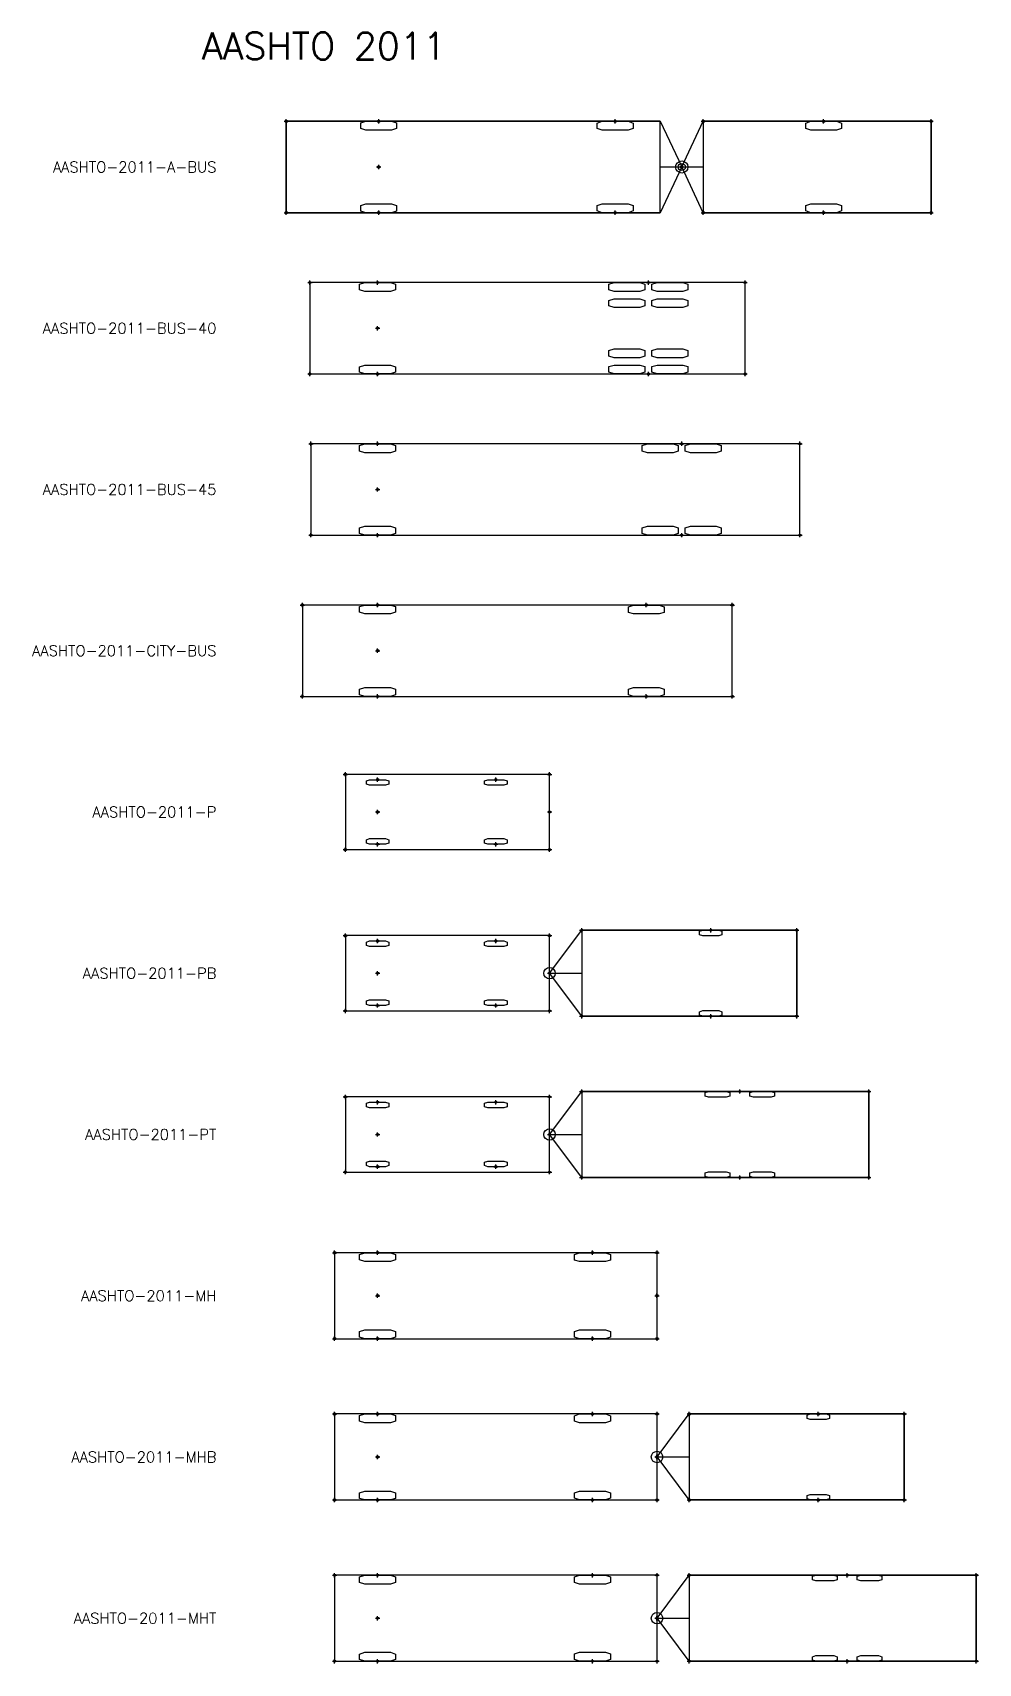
# Model space of a CAD drawing. Header units: metres. Extents: x -185 to 416, y -309 to 8.
# Drawn here: x 127.9 to 215.9, y -144.2 to 7.5 of the extents above; entities that cross this region are included whole.
import ezdxf
from ezdxf.enums import TextEntityAlignment as Align

# ---------------------------------------------------------------- set-up
doc = ezdxf.new("R2010")
doc.units = ezdxf.units.M
doc.header["$PDMODE"] = 34
doc.header["$PDSIZE"] = 0.2
doc.styles.get("Standard").update_dxf_attribs({"font": 'simplex.shx'})

# ---------------------------------------------------------------- blocks, each defined once
blk = doc.blocks.new('WheelLeft2')
at = {"color": 7, "linetype": 'Continuous', "ltscale": 1.524, "flags": 128}
blk.add_lwpolyline([(-1.67, -0.68), (-1.67, -0.16), (-1.2, 0), (1.2, 0), (1.67, -0.16), (1.67, -0.68), (1.2, -0.83), (-1.2, -0.83)], close=True, dxfattribs=at)
blk = doc.blocks.new('WheelRight2')
at = {"color": 7, "linetype": 'Continuous', "ltscale": 1.524, "flags": 128}
blk.add_lwpolyline([(-1.67, 0.16), (-1.67, 0.68), (-1.2, 0.83), (1.2, 0.83), (1.67, 0.68), (1.67, 0.16), (1.2, 0), (-1.2, 0)], close=True, dxfattribs=at)
blk = doc.blocks.new('AASHTO-2011-A-BUS-FRONT')
at = {"color": 7, "linetype": 'Continuous', "ltscale": 1.524}
blk.add_line((34.8, 0), (36.8, 0), dxfattribs=at)
blk.add_lwpolyline([(0, -4.25), (34.8, -4.25), (34.8, 4.25), (0, 4.25), (0, -4.25), (0, -4.25)], close=True, dxfattribs=at)
at = {"color": 7, "linetype": 'Continuous', "ltscale": 1.524, "flags": 128}
for points in [[(28.93, 3.57), (28.93, 4.09), (29.4, 4.25), (31.8, 4.25), (32.27, 4.09), (32.27, 3.57), (31.8, 3.42), (29.4, 3.42)], [(28.93, -4.09), (28.93, -3.57), (29.4, -3.42), (31.8, -3.42), (32.27, -3.57), (32.27, -4.09), (31.8, -4.25), (29.4, -4.25)]]:
    blk.add_lwpolyline(points, close=True, dxfattribs=at)
at = {"color": 7, "linetype": 'Continuous', "ltscale": 1.524}
blk.add_circle((36.8, 0), 0.333, dxfattribs=at)
for p in [(0, 4.25), (8.6, 4.25), (30.6, 4.25), (8.6, 0), (36.8, 0), (0, -4.25), (8.6, -4.25), (30.6, -4.25)]:
    blk.add_point(p)
at = {"layer": 'Defpoints', "flags": 128}
blk.add_lwpolyline([(0, 4.25), (34.8, 4.25), (36.8, 0), (34.8, -4.25), (0, -4.25)], close=True, dxfattribs=at)
for name, p in [('WheelRight2', (8.6, 3.42)), ('WheelLeft2', (8.6, -3.42))]:
    blk.add_blockref(name, p)
at = {"flags": 9}
for tag, p in [('D0', (6.3, 1.86)), ('DG', (6.3, 0.77)), ('D', (6.3, -0.33)), ('DH', (6.3, -1.42)), ('L', (6.3, -2.52))]:
    blk.add_attdef(tag, p, '', height=0.656, dxfattribs=at)
blk = doc.blocks.new('AASHTO-2011-A-BUS-REAR')
at = {"color": 7, "linetype": 'Continuous', "ltscale": 1.524}
blk.add_line((0, 0), (2, 0), dxfattribs=at)
blk.add_lwpolyline([(2, -4.25), (23.2, -4.25), (23.2, 4.25), (2, 4.25), (2, -4.25), (2, -4.25)], close=True, dxfattribs=at)
at = {"color": 7, "linetype": 'Continuous', "ltscale": 1.524, "flags": 128}
for points in [[(11.53, 3.57), (11.53, 4.09), (12, 4.25), (14.4, 4.25), (14.87, 4.09), (14.87, 3.57), (14.4, 3.42), (12, 3.42)], [(11.53, -4.09), (11.53, -3.57), (12, -3.42), (14.4, -3.42), (14.87, -3.57), (14.87, -4.09), (14.4, -4.25), (12, -4.25)]]:
    blk.add_lwpolyline(points, close=True, dxfattribs=at)
at = {"color": 7, "linetype": 'Continuous', "ltscale": 1.524}
blk.add_circle((0, 0), 0.567, dxfattribs=at)
for p in [(2, 4.25), (13.2, 4.25), (23.2, 4.25), (0, 0), (2, -4.25), (13.2, -4.25), (23.2, -4.25)]:
    blk.add_point(p)
at = {"layer": 'Defpoints', "flags": 128}
blk.add_lwpolyline([(0, 0), (2, 4.25), (23.2, 4.25), (23.2, -4.25), (2, -4.25)], close=True, dxfattribs=at)
at = {"flags": 9}
for tag, p in [('D0', (-2.3, 1.86)), ('DG', (-2.3, 0.77)), ('D', (-2.3, -0.33)), ('DH', (-2.3, -1.42)), ('L', (-2.3, -2.52))]:
    blk.add_attdef(tag, p, '', height=0.656, dxfattribs=at)
blk = doc.blocks.new('AASHTO-2011-BUS-40')
at = {"color": 7, "linetype": 'Continuous', "ltscale": 1.524}
blk.add_lwpolyline([(0, -4.25), (40.5, -4.25), (40.5, 4.25), (0, 4.25), (0, -4.25), (0, -4.25)], close=True, dxfattribs=at)
at = {"color": 7, "linetype": 'Continuous', "ltscale": 1.524, "flags": 128}
for points in [[(27.83, 3.57), (27.83, 4.09), (28.3, 4.25), (30.7, 4.25), (31.17, 4.09), (31.17, 3.57), (30.7, 3.42), (28.3, 3.42)], [(31.83, 3.57), (31.83, 4.09), (32.3, 4.25), (34.7, 4.25), (35.17, 4.09), (35.17, 3.57), (34.7, 3.42), (32.3, 3.42)], [(27.83, 2.07), (27.83, 2.59), (28.3, 2.75), (30.7, 2.75), (31.17, 2.59), (31.17, 2.07), (30.7, 1.92), (28.3, 1.92)], [(31.83, 2.07), (31.83, 2.59), (32.3, 2.75), (34.7, 2.75), (35.17, 2.59), (35.17, 2.07), (34.7, 1.92), (32.3, 1.92)], [(27.83, -2.59), (27.83, -2.07), (28.3, -1.92), (30.7, -1.92), (31.17, -2.07), (31.17, -2.59), (30.7, -2.75), (28.3, -2.75)], [(31.83, -2.59), (31.83, -2.07), (32.3, -1.92), (34.7, -1.92), (35.17, -2.07), (35.17, -2.59), (34.7, -2.75), (32.3, -2.75)], [(27.83, -4.09), (27.83, -3.57), (28.3, -3.42), (30.7, -3.42), (31.17, -3.57), (31.17, -4.09), (30.7, -4.25), (28.3, -4.25)], [(31.83, -4.09), (31.83, -3.57), (32.3, -3.42), (34.7, -3.42), (35.17, -3.57), (35.17, -4.09), (34.7, -4.25), (32.3, -4.25)]]:
    blk.add_lwpolyline(points, close=True, dxfattribs=at)
for p in [(0, 4.25), (6.3, 4.25), (31.5, 4.25), (40.5, 4.25), (6.3, 0), (0, -4.25), (6.3, -4.25), (31.5, -4.25), (40.5, -4.25)]:
    blk.add_point(p)
at = {"layer": 'Defpoints', "flags": 128}
blk.add_lwpolyline([(0, -4.25), (40.5, -4.25), (40.5, 4.25), (0, 4.25)], close=True, dxfattribs=at)
for name, p in [('WheelRight2', (6.3, 3.42)), ('WheelLeft2', (6.3, -3.42))]:
    blk.add_blockref(name, p)
at = {"flags": 9}
for tag, p in [('D0', (4, 1.86)), ('DG', (4, 0.77)), ('D', (4, -0.33)), ('DH', (4, -1.42)), ('L', (4, -2.52))]:
    blk.add_attdef(tag, p, '', height=0.656, dxfattribs=at)
blk = doc.blocks.new('AASHTO-2011-BUS-45')
at = {"color": 7, "linetype": 'Continuous', "ltscale": 1.524}
blk.add_lwpolyline([(0, -4.25), (45.5, -4.25), (45.5, 4.25), (0, 4.25), (0, -4.25), (0, -4.25)], close=True, dxfattribs=at)
at = {"color": 7, "linetype": 'Continuous', "ltscale": 1.524, "flags": 128}
for points in [[(30.83, 3.57), (30.83, 4.09), (31.3, 4.25), (33.7, 4.25), (34.17, 4.09), (34.17, 3.57), (33.7, 3.42), (31.3, 3.42)], [(34.83, 3.57), (34.83, 4.09), (35.3, 4.25), (37.7, 4.25), (38.17, 4.09), (38.17, 3.57), (37.7, 3.42), (35.3, 3.42)], [(30.83, -4.09), (30.83, -3.57), (31.3, -3.42), (33.7, -3.42), (34.17, -3.57), (34.17, -4.09), (33.7, -4.25), (31.3, -4.25)], [(34.83, -4.09), (34.83, -3.57), (35.3, -3.42), (37.7, -3.42), (38.17, -3.57), (38.17, -4.09), (37.7, -4.25), (35.3, -4.25)]]:
    blk.add_lwpolyline(points, close=True, dxfattribs=at)
for p in [(0, 4.25), (6.2, 4.25), (34.5, 4.25), (45.5, 4.25), (6.2, 0), (0, -4.25), (6.2, -4.25), (34.5, -4.25), (45.5, -4.25)]:
    blk.add_point(p)
at = {"layer": 'Defpoints', "flags": 128}
blk.add_lwpolyline([(0, -4.25), (45.5, -4.25), (45.5, 4.25), (0, 4.25)], close=True, dxfattribs=at)
for name, p in [('WheelRight2', (6.2, 3.42)), ('WheelLeft2', (6.2, -3.42))]:
    blk.add_blockref(name, p)
at = {"flags": 9}
for tag, p in [('D0', (3.9, 1.86)), ('DG', (3.9, 0.77)), ('D', (3.9, -0.33)), ('DH', (3.9, -1.42)), ('L', (3.9, -2.52))]:
    blk.add_attdef(tag, p, '', height=0.656, dxfattribs=at)
blk = doc.blocks.new('AASHTO-2011-CITY-BUS')
at = {"color": 7, "linetype": 'Continuous', "ltscale": 1.524}
blk.add_lwpolyline([(0, -4.25), (40, -4.25), (40, 4.25), (0, 4.25), (0, -4.25), (0, -4.25)], close=True, dxfattribs=at)
at = {"color": 7, "linetype": 'Continuous', "ltscale": 1.524, "flags": 128}
for points in [[(30.33, 3.57), (30.33, 4.09), (30.8, 4.25), (33.2, 4.25), (33.67, 4.09), (33.67, 3.57), (33.2, 3.42), (30.8, 3.42)], [(30.33, -4.09), (30.33, -3.57), (30.8, -3.42), (33.2, -3.42), (33.67, -3.57), (33.67, -4.09), (33.2, -4.25), (30.8, -4.25)]]:
    blk.add_lwpolyline(points, close=True, dxfattribs=at)
for p in [(0, 4.25), (7, 4.25), (32, 4.25), (40, 4.25), (7, 0), (0, -4.25), (7, -4.25), (32, -4.25), (40, -4.25)]:
    blk.add_point(p)
at = {"layer": 'Defpoints', "flags": 128}
blk.add_lwpolyline([(0, -4.25), (40, -4.25), (40, 4.25), (0, 4.25)], close=True, dxfattribs=at)
for name, p in [('WheelRight2', (7, 3.42)), ('WheelLeft2', (7, -3.42))]:
    blk.add_blockref(name, p)
at = {"flags": 9}
for tag, p in [('D0', (4.7, 1.86)), ('DG', (4.7, 0.77)), ('D', (4.7, -0.33)), ('DH', (4.7, -1.42)), ('L', (4.7, -2.52))]:
    blk.add_attdef(tag, p, '', height=0.656, dxfattribs=at)
blk = doc.blocks.new('WheelLeft4')
at = {"color": 7, "linetype": 'Continuous', "ltscale": 1.524, "flags": 128}
blk.add_lwpolyline([(-1.04, -0.42), (-1.04, -0.1), (-0.75, 0), (0.75, 0), (1.04, -0.1), (1.04, -0.42), (0.75, -0.52), (-0.75, -0.52)], close=True, dxfattribs=at)
blk = doc.blocks.new('WheelRight4')
at = {"color": 7, "linetype": 'Continuous', "ltscale": 1.524, "flags": 128}
blk.add_lwpolyline([(-1.04, 0.1), (-1.04, 0.42), (-0.75, 0.52), (0.75, 0.52), (1.04, 0.42), (1.04, 0.1), (0.75, 0), (-0.75, 0)], close=True, dxfattribs=at)
blk = doc.blocks.new('AASHTO-2011-P')
at = {"color": 7, "linetype": 'Continuous', "ltscale": 1.524}
blk.add_lwpolyline([(0, -3.5), (19, -3.5), (19, 3.5), (0, 3.5), (0, -3.5), (0, -3.5)], close=True, dxfattribs=at)
at = {"color": 7, "linetype": 'Continuous', "ltscale": 1.524, "flags": 128}
for points in [[(12.96, 2.58), (12.96, 2.9), (13.25, 3), (14.75, 3), (15.04, 2.9), (15.04, 2.58), (14.75, 2.48), (13.25, 2.48)], [(12.96, -2.9), (12.96, -2.58), (13.25, -2.48), (14.75, -2.48), (15.04, -2.58), (15.04, -2.9), (14.75, -3), (13.25, -3)]]:
    blk.add_lwpolyline(points, close=True, dxfattribs=at)
for p in [(0, 3.5), (19, 3.5), (3, 3), (14, 3), (3, 0), (19, 0), (3, -3), (14, -3), (0, -3.5), (19, -3.5)]:
    blk.add_point(p)
at = {"layer": 'Defpoints', "flags": 128}
blk.add_lwpolyline([(0, -3.5), (19, -3.5), (19, 3.5), (0, 3.5)], close=True, dxfattribs=at)
for name, p in [('WheelRight4', (3, 2.48)), ('WheelLeft4', (3, -2.48))]:
    blk.add_blockref(name, p)
at = {"flags": 9}
for tag, p in [('D0', (0.7, 1.86)), ('DG', (0.7, 0.77)), ('D', (0.7, -0.33)), ('DH', (0.7, -1.42)), ('L', (0.7, -2.52))]:
    blk.add_attdef(tag, p, '', height=0.656, dxfattribs=at)
blk = doc.blocks.new('AASHTO-2011-B')
at = {"color": 7, "linetype": 'Continuous', "ltscale": 1.524}
blk.add_line((0, 0), (3, 0), dxfattribs=at)
blk.add_lwpolyline([(3, -4), (23, -4), (23, 4), (3, 4), (3, -4), (3, -4)], close=True, dxfattribs=at)
at = {"color": 7, "linetype": 'Continuous', "ltscale": 1.524, "flags": 128}
for points in [[(13.96, 3.58), (13.96, 3.9), (14.25, 4), (15.75, 4), (16.04, 3.9), (16.04, 3.58), (15.75, 3.48), (14.25, 3.48)], [(13.96, -3.9), (13.96, -3.58), (14.25, -3.48), (15.75, -3.48), (16.04, -3.58), (16.04, -3.9), (15.75, -4), (14.25, -4)]]:
    blk.add_lwpolyline(points, close=True, dxfattribs=at)
at = {"color": 7, "linetype": 'Continuous', "ltscale": 1.524}
blk.add_circle((0, 0), 0.533, dxfattribs=at)
for p in [(3, 4), (15, 4), (23, 4), (0, 0), (3, -4), (15, -4), (23, -4)]:
    blk.add_point(p)
at = {"layer": 'Defpoints', "flags": 128}
blk.add_lwpolyline([(0, 0), (3, 4), (23, 4), (23, -4), (3, -4)], close=True, dxfattribs=at)
at = {"flags": 9}
for tag, p in [('D0', (-2.3, 1.86)), ('DG', (-2.3, 0.77)), ('D', (-2.3, -0.33)), ('DH', (-2.3, -1.42)), ('L', (-2.3, -2.52))]:
    blk.add_attdef(tag, p, '', height=0.656, dxfattribs=at)
blk = doc.blocks.new('AASHTO-2011-T')
at = {"color": 7, "linetype": 'Continuous', "ltscale": 1.524}
blk.add_line((0, 0), (3, 0), dxfattribs=at)
blk.add_lwpolyline([(3, -4), (29.7, -4), (29.7, 4), (3, 4), (3, -4), (3, -4)], close=True, dxfattribs=at)
at = {"color": 7, "linetype": 'Continuous', "ltscale": 1.524, "flags": 128}
for points in [[(14.47, 3.58), (14.47, 3.9), (14.79, 4), (16.44, 4), (16.77, 3.9), (16.77, 3.58), (16.44, 3.48), (14.79, 3.48)], [(18.63, 3.58), (18.63, 3.9), (18.96, 4), (20.61, 4), (20.93, 3.9), (20.93, 3.58), (20.61, 3.48), (18.96, 3.48)], [(14.47, -3.9), (14.47, -3.58), (14.79, -3.48), (16.44, -3.48), (16.77, -3.58), (16.77, -3.9), (16.44, -4), (14.79, -4)], [(18.63, -3.9), (18.63, -3.58), (18.96, -3.48), (20.61, -3.48), (20.93, -3.58), (20.93, -3.9), (20.61, -4), (18.96, -4)]]:
    blk.add_lwpolyline(points, close=True, dxfattribs=at)
at = {"color": 7, "linetype": 'Continuous', "ltscale": 1.524}
blk.add_circle((0, 0), 0.533, dxfattribs=at)
for p in [(3, 4), (17.7, 4), (29.7, 4), (0, 0), (3, -4), (17.7, -4), (29.7, -4)]:
    blk.add_point(p)
at = {"layer": 'Defpoints', "flags": 128}
blk.add_lwpolyline([(0, 0), (3, 4), (29.7, 4), (29.7, -4), (3, -4)], close=True, dxfattribs=at)
at = {"flags": 9}
for tag, p in [('D0', (-2.3, 1.86)), ('DG', (-2.3, 0.77)), ('D', (-2.3, -0.33)), ('DH', (-2.3, -1.42)), ('L', (-2.3, -2.52))]:
    blk.add_attdef(tag, p, '', height=0.656, dxfattribs=at)
blk = doc.blocks.new('AASHTO-2011-MH')
at = {"color": 7, "linetype": 'Continuous', "ltscale": 1.524}
blk.add_lwpolyline([(0, -4), (30, -4), (30, 4), (0, 4), (0, -4), (0, -4)], close=True, dxfattribs=at)
at = {"color": 7, "linetype": 'Continuous', "ltscale": 1.524, "flags": 128}
for points in [[(22.33, 3.32), (22.33, 3.84), (22.8, 4), (25.2, 4), (25.67, 3.84), (25.67, 3.32), (25.2, 3.17), (22.8, 3.17)], [(22.33, -3.84), (22.33, -3.32), (22.8, -3.17), (25.2, -3.17), (25.67, -3.32), (25.67, -3.84), (25.2, -4), (22.8, -4)]]:
    blk.add_lwpolyline(points, close=True, dxfattribs=at)
for p in [(0, 4), (4, 4), (24, 4), (30, 4), (4, 0), (29.99, 0), (0, -4), (4, -4), (24, -4), (30, -4)]:
    blk.add_point(p)
at = {"layer": 'Defpoints', "flags": 128}
blk.add_lwpolyline([(0, -4), (30, -4), (30, 4), (0, 4)], close=True, dxfattribs=at)
for name, p in [('WheelRight2', (4, 3.17)), ('WheelLeft2', (4, -3.17))]:
    blk.add_blockref(name, p)
at = {"flags": 9}
for tag, p in [('D0', (1.7, 1.86)), ('DG', (1.7, 0.77)), ('D', (1.7, -0.33)), ('DH', (1.7, -1.42)), ('L', (1.7, -2.52))]:
    blk.add_attdef(tag, p, '', height=0.656, dxfattribs=at)

msp = doc.modelspace()

# ---------------------------------------------------------------- block references
for name, p in [('AASHTO-2011-A-BUS-FRONT', (151.5, -5)), ('AASHTO-2011-A-BUS-REAR', (188.3, -5)), ('AASHTO-2011-BUS-40', (153.7, -20)), ('AASHTO-2011-BUS-45', (153.8, -35)), ('AASHTO-2011-CITY-BUS', (153, -50)), ('AASHTO-2011-P', (157, -65)), ('AASHTO-2011-B', (176, -80)), ('AASHTO-2011-P', (157, -80)), ('AASHTO-2011-T', (176, -95)), ('AASHTO-2011-P', (157, -95)), ('AASHTO-2011-MH', (156, -110)), ('AASHTO-2011-MH', (156, -125)), ('AASHTO-2011-B', (186, -125)), ('AASHTO-2011-MH', (156, -140)), ('AASHTO-2011-T', (186, -140))]:
    msp.add_blockref(name, p)

# ---------------------------------------------------------------- texts
msp.add_text('AASHTO 2011', height=2.5).set_placement((155, 5), align=Align.CENTER)
for s, p in [('AASHTO-2011-A-BUS', (145, -5)), ('AASHTO-2011-BUS-40', (145, -20)), ('AASHTO-2011-BUS-45', (145, -35)), ('AASHTO-2011-CITY-BUS', (145, -50)), ('AASHTO-2011-P', (145, -65)), ('AASHTO-2011-PB', (145, -80)), ('AASHTO-2011-PT', (145, -95)), ('AASHTO-2011-MH', (145, -110)), ('AASHTO-2011-MHB', (145, -125)), ('AASHTO-2011-MHT', (145, -140))]:
    msp.add_text(s, height=1).set_placement(p, align=Align.MIDDLE_RIGHT)

doc.saveas('drawing.dxf')
